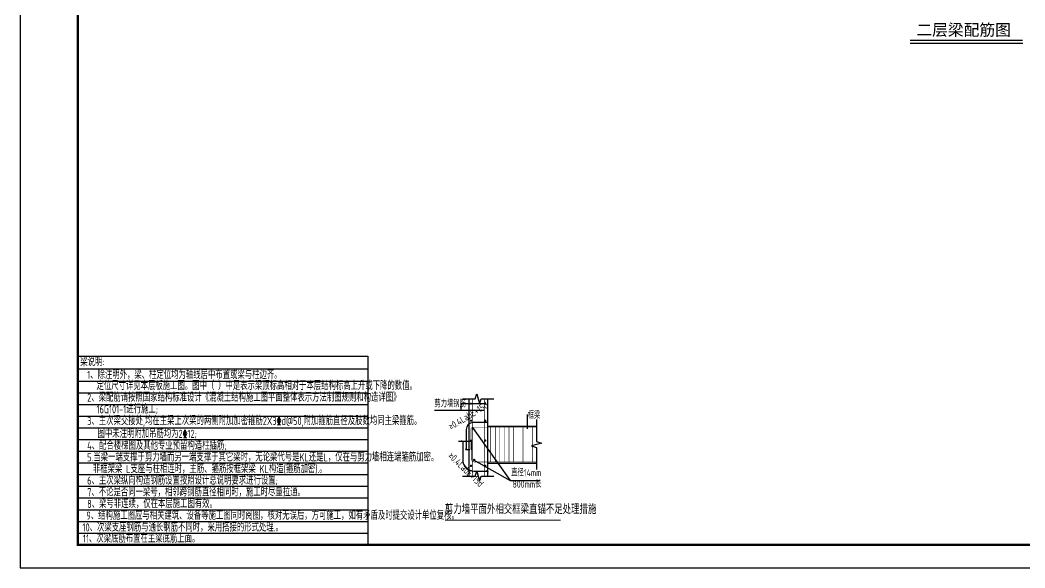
# Model space of a CAD drawing. Extents: x -461650 to 361314, y 245336 to 769729.
# Drawn here: x 88531 to 132006, y 607642 to 631324 of the extents above; entities that cross this region are included whole.
import ezdxf
from ezdxf.enums import TextEntityAlignment as Align

# ---------------------------------------------------------------- set-up
doc = ezdxf.new("R2010")
doc.units = 0
doc.header["$LTSCALE"] = 1000
doc.layers.get('0').update_dxf_attribs({"linetype": 'CONTINUOUS'})
for name, color, linetype in [('-TK', 7, 'CONTINUOUS'), ('DIM', 2, 'CONTINUOUS'), ('LINK', 6, 'CONTINUOUS'), ('REIND', 1, 'CONTINUOUS'), ('S-引出线', 40, 'CONTINUOUS'), ('S-文字', 7, 'CONTINUOUS'), ('S-表格线', 54, 'CONTINUOUS'), ('TEXT', 2, 'CONTINUOUS'), ('THIN', 7, 'CONTINUOUS')]:
    doc.layers.add(name, color=color, linetype=linetype)
doc.styles.add('-宋体', font='', dxfattribs={"width": 0.7, "height": 300, "bigfont": '宋体.TTF'})
doc.styles.add('TSSD_Norm', font='Tssdeng.shx', dxfattribs={"bigfont": 'tssdchn.shx'})
doc.styles.add('TSSD_REIN', font='tssdeng.shx', dxfattribs={"width": 0.7, "height": 300, "bigfont": 'tssdchn.shx'})
doc.styles.get('-宋体').set_extended_font_data('SimSun')

# ---------------------------------------------------------------- blocks, each defined once
blk = doc.blocks.new('A1')
blk.add_lwpolyline([(0, 59400), (0, 0), (84100, 0), (84100, 59400)], close=True)
at = {"const_width": 100}
blk.add_lwpolyline([(2500, 58400), (2500, 1000), (83100, 1000), (83100, 58400)], close=True, dxfattribs=at)
blk = doc.blocks.new('A$C2E181E2C')
at = {"linetype": 'Continuous'}
for points in [[(1215, 5268), (1765, 5268), (1835, 5488), (1955, 5048), (2025, 5268), (2575, 5268)], [(1495, 5268), (1495, 1922)], [(2295, 5268), (2295, 1922)], [(4415, 4371), (4415, 3421), (4635, 3351), (4195, 3231), (4415, 3161), (4415, 2211)], [(2295, 4091), (4415, 4091)], [(2295, 2491), (4415, 2491)], [(1215, 1922), (1765, 1922), (1835, 2142), (1955, 1702), (2025, 1922), (2575, 1922)]]:
    blk.add_lwpolyline(points, dxfattribs=at)
at = {"linetype": 'Continuous', "const_width": 50}
blk.add_lwpolyline([(453, 25), (5462, 25)], dxfattribs=at)
at = {"layer": 'DIM'}
for p, q in [((1378, 3941), (1378, 3062)), ((2295, 4241), (1678, 4241)), ((1546, 3430), (1042, 3430)), ((1226, 3430), (1226, 2641)), ((1726, 2141), (2295, 2141))]:
    blk.add_line(p, q, dxfattribs=at)
at = {"layer": 'DIM', "const_width": 30}
for points in [[(2232, 4284), (2336, 4212)], [(1164, 3473), (1267, 3401)], [(1324, 3111), (1428, 3039)], [(2243, 2177), (2347, 2104)]]:
    blk.add_lwpolyline(points, dxfattribs=at)
at = {"layer": 'DIM'}
blk.add_lwpolyline([(1532, 3062), (1341, 3062)], dxfattribs=at)
for centre, radius, start, end in [((1678, 3941), 300, 90, 180), ((1726, 2641), 500, 180, 270)]:
    blk.add_arc(centre, radius, start, end, dxfattribs=at)
at = {"layer": 'LINK', "color": 1, "const_width": 25}
for points in [[(1641, 5268), (1641, 1922)], [(2162, 5268), (2162, 1922)], [(2432, 4041), (2432, 2541)], [(2632, 4041), (2632, 2541)], [(2832, 4041), (2832, 2541)], [(3032, 4041), (3032, 2541)], [(3232, 4041), (3232, 2541)], [(3432, 4041), (3432, 2541)], [(3832, 4041), (3832, 2541)], [(4232, 4041), (4232, 2541)]]:
    blk.add_lwpolyline(points, dxfattribs=at)
for points in [[(4415, 4041), (1678, 4041, 0.414214), (1578, 3941), (1578, 3062)], [(1607, 3430), (1607, 2641, 0.300979), (1726, 2541), (4415, 2541)]]:
    blk.add_lwpolyline(points, format="xyb", dxfattribs=at)
at = {"layer": 'REIND', "const_width": 50}
for points in [[(1608, 5058, 1), (1558, 5058, 1)], [(2226, 5058, 1), (2176, 5058, 1)], [(1610, 4324, 1), (1560, 4324, 1)], [(2228, 4324, 1), (2178, 4324, 1)], [(1703, 3978, 1), (1653, 3978, 1)], [(1608, 3461, 1), (1558, 3461, 1)], [(2226, 3461, 1), (2176, 3461, 1)], [(1742, 2629, 1), (1692, 2629, 1)], [(1608, 2370, 1), (1558, 2370, 1)], [(2226, 2370, 1), (2176, 2370, 1)]]:
    blk.add_lwpolyline(points, format="xyb", close=True, dxfattribs=at)
at = {"layer": 'THIN'}
for p, q in [((2226, 5058), (1138, 5058)), ((1138, 5058), (1138, 4767)), ((2162, 4767), (0, 4767)), ((1678, 3978), (3271, 1732)), ((1692, 2629), (3271, 1732)), ((3271, 1732), (4577, 1732))]:
    blk.add_line(p, q, dxfattribs=at)
blk.add_lwpolyline([(4015, 4584), (4015, 3965)], dxfattribs=at)
at = {"layer": 'TEXT', "color": 0, "style": 'TSSD_Norm', "width": 0.7}
blk.add_text('剪力墙平面外相交框梁直锚不足处理措施', height=400, dxfattribs=at).set_placement((454, 172), align=Align.BOTTOM_LEFT)
at = {"layer": 'THIN', "style": 'TSSD_REIN', "width": 0.7}
for s, p in [('剪力墙钢筋', (-2, 4818)), ('框梁', (4036, 4317)), ('直径14mm', (3321, 1833)), ('800mm长', (3383, 1337))]:
    blk.add_text(s, height=300, dxfattribs=at).set_placement(p, align=Align.BOTTOM_LEFT)
for rotation, p in [(31.4301, (766, 3828)), (316.0621, (504, 2706))]:
    blk.add_text('≥0.4LabE+15d', height=300, rotation=rotation, dxfattribs=at).set_placement(p, align=Align.BOTTOM_LEFT)

msp = doc.modelspace()

# ---------------------------------------------------------------- linework, layer by layer
at = {"layer": 'S-引出线', "color": 3, "const_width": 56}
msp.add_lwpolyline([(127035.83, 630445.98), (131911.26, 630445.98)], dxfattribs=at)
at = {"layer": 'S-引出线', "color": 3}
msp.add_lwpolyline([(127035.83, 630333.98), (131911.26, 630333.98)], dxfattribs=at)
at = {"layer": 'S-表格线'}
for p, q in [((91031.26, 616788.59), (91031.26, 608642.09)), ((91031.26, 616788.59), (103570.51, 616788.59)), ((103570.51, 616788.59), (103570.51, 608642.09)), ((91031.26, 616253.84), (103570.51, 616253.84)), ((91031.26, 615719.09), (103570.51, 615719.09)), ((91031.26, 615213.59), (103570.51, 615213.59)), ((91031.26, 614708.09), (103570.51, 614708.09)), ((91031.26, 614202.59), (103570.51, 614202.59)), ((91031.26, 613697.09), (103570.51, 613697.09)), ((91031.26, 613191.59), (103570.51, 613191.59)), ((91031.26, 612686.09), (103570.51, 612686.09)), ((91031.26, 612180.59), (103570.51, 612180.59)), ((91031.26, 611675.09), (103570.51, 611675.09)), ((91031.26, 611169.59), (103570.51, 611169.59)), ((91031.26, 610664.09), (103570.51, 610664.09)), ((91031.26, 610158.59), (103570.51, 610158.59)), ((91031.26, 609653.09), (103570.51, 609653.09)), ((91031.26, 609147.59), (103570.51, 609147.59)), ((91031.26, 608642.09), (103570.51, 608642.09))]:
    msp.add_line(p, q, dxfattribs=at)

# ---------------------------------------------------------------- block references
at = {"layer": '-TK'}
msp.add_blockref('A1', (88531.26, 607642.09), dxfattribs=at)
msp.add_blockref('A$C2E181E2C', (106457.65, 609683.22))

# ---------------------------------------------------------------- texts
at = {"layer": 'S-文字', "style": '-宋体'}
msp.add_text('二层梁配筋图', height=500, dxfattribs=at).set_placement((127308.31, 630652.49))
at = {"layer": 'S-文字', "style": 'TSSD_REIN', "width": 0.7}
for s, p in [('梁说明:  ', (91134.35, 616368.83)), ('1、除注明外，梁、柱定位均为轴线居中布置或梁与柱边齐。', (91434.2, 615813.41)), ('定位尺寸详见本层板施工图。图中（ ）中是表示梁顶标高相对于本层结构标高上升或下降的数值。', (91836.98, 615337.16)), ('2、梁配筋请按照国家结构标准设计《混凝土结构施工图平面整体表示方法制图规则和构造详图》', (91434.2, 614831.66)), ('16G101-1进行施工;', (91837.21, 614326.16)), ('3、主次梁交接处,均在主梁上次梁的两侧附加加密箍筋2X3\x84d@50,附加箍筋直径及肢数均同主梁箍筋。', (91434.2, 613820.66)), ('图中未注明附加吊筋均为2%%13212;', (91881.84, 613263.82)), ('4、配合楼梯图及其他专业预留构造柱插筋;', (91434.2, 612752.91)), ('5.当梁一端支撑于剪力墙而另一端支撑于其它梁时，无论梁代号是KL还是L，仅在与剪力墙相连端箍筋加密。', (91434.2, 612247.41)), ('非框架梁 L支座与柱相连时，主筋、箍筋按框架梁 KL构造(箍筋加密).。', (91681.31, 611743.72)), ('6、主次梁纵向构造钢筋设置按照设计总说明要求进行设置;', (91434.2, 611244.91)), ('7、不论是否同一梁号，相邻跨钢筋直径相同时，施工时尽量拉通。', (91434.2, 610739.41)), ('8、梁号非连续，仅在本层施工图有效。', (91434.2, 610233.91)), ('9、结构施工图应与相关建筑、设备等施工图同时阅图，核对无误后，方可施工，如有矛盾及时提交设计单位复核。', (91398.49, 609728.41)), ('10、次梁支座钢筋与通长钢筋不同时，采用搭接的形式处理.。', (91232.54, 609217.14)), ('11、次梁底筋布置在主梁底筋上面。', (91251.23, 608736.19))]:
    msp.add_text(s, height=350, dxfattribs=at).set_placement(p)

doc.saveas('drawing.dxf')
